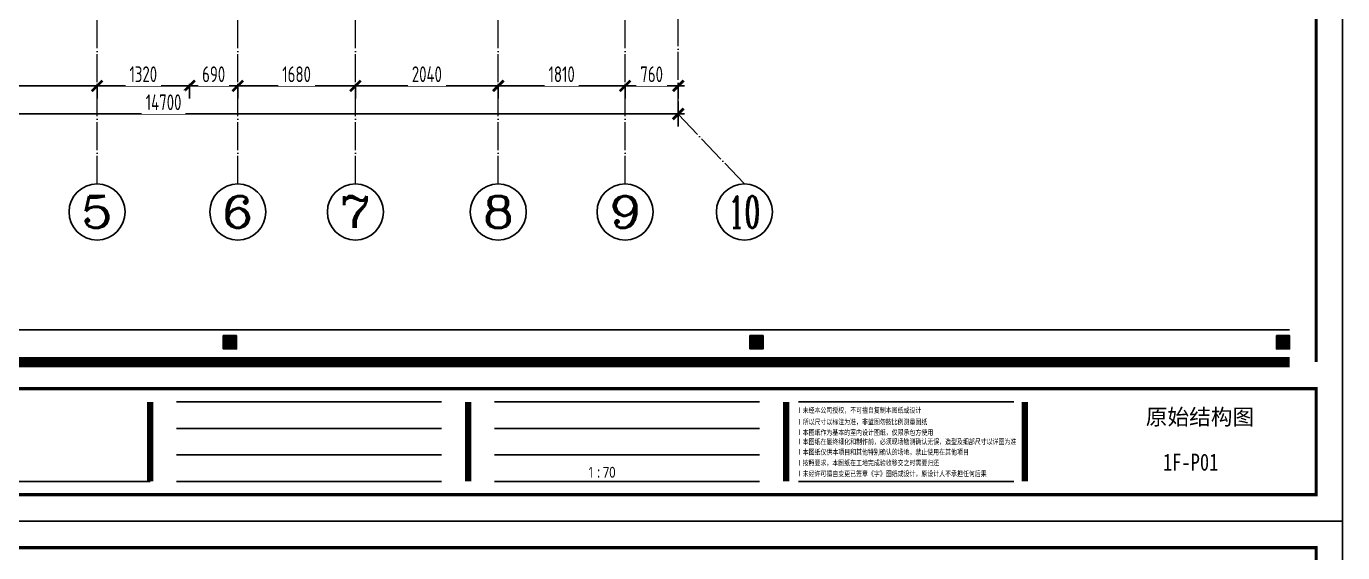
# Model space of a CAD drawing. Header units: inches. Extents: x -50945 to 250244, y -404780 to 18493.
# Drawn here: x 59700 to 78499, y -49384 to -41871 of the extents above; entities that cross this region are included whole.
import ezdxf
from ezdxf.enums import TextEntityAlignment as Align

# ---------------------------------------------------------------- set-up
doc = ezdxf.new("R2010")
doc.units = ezdxf.units.IN
doc.header["$MEASUREMENT"] = 0
doc.linetypes.add('DOTE', pattern=[2.42, 2, -0.2, 0.02, -0.2])
for name, color, linetype in [('0 @ 1 (1)', 7, 'Continuous'), ('15开关布置图-YJ', 2, 'Continuous'), ('AXIS', 1, 'Continuous'), ('AXIS_TEXT', 7, 'Continuous'), ('A图框', 7, 'Continuous'), ('D-ARCHI', 250, 'Continuous'), ('外标注', 50, 'Continuous')]:
    doc.layers.add(name, color=color, linetype=linetype)
doc.styles.add('04.YBC-外标注3.0', font='', dxfattribs={"width": 0.8, "height": 3})
doc.styles.add('05.YBC-内标注2.5', font='', dxfattribs={"width": 0.8, "height": 2.5})
doc.styles.add('_TCH_AXIS', font='COMPLEX', dxfattribs={"bigfont": 'GBCBIG'})
doc.styles.add('COMPLEX', font='COMPLEX')
doc.styles.add('HBA-DIMT', font='ARCHS.SHX', dxfattribs={"width": 0.8})
doc.styles.get("Standard").update_dxf_attribs({"font": 'Arial.ttf'})
doc.styles.add('宋体', font='', dxfattribs={"width": 0.8})
doc.styles.get('04.YBC-外标注3.0').set_extended_font_data('SimSun')
doc.styles.get('05.YBC-内标注2.5').set_extended_font_data('SimSun')
doc.styles.get('宋体').set_extended_font_data('SimSun')
doc.dimstyles.new('HBA_40', dxfattribs={"dimscale": 50, "dimtxt": 2.5, "dimasz": 0.1, "dimexe": 2, "dimexo": 2.5, "dimgap": 0.6, "dimtad": 1, "dimdec": 0, "dimrnd": 5, "dimzin": 0, "dimtxsty": 'HBA-DIMT', "dimblk": 'HBA_DIMENSION_TICK', "dimblk1": 'HBA_DIMENSION_TICK', "dimblk2": 'HBA_DIMENSION_TICK', "dimcen": 0.125, "dimclrd": 44, "dimclre": 44, "dimclrt": 2, "dimadec": 0, "dimazin": 0, "dimtfac": 1, "dimtdec": 0, "dimtix": 1, "dimtmove": 1, "dimatfit": 3, "dimldrblk": 'HBA_Leader_Dot', "dimfxl": 0, "dimtvp": 1, "dimtfill": 1, "dimtolj": 1, "dimtzin": 0, "dimarcsym": 0})

# ---------------------------------------------------------------- blocks, each defined once
blk = doc.blocks.new('HBA_DIMENSION_TICK')
at = {"color": 0, "linetype": 'ByBlock'}
for p, q in [((-10, 0), (0, 0)), ((0, 0), (10, 0))]:
    blk.add_line(p, q, dxfattribs=at)
at = {"color": 50, "linetype": 'ByBlock'}
blk.add_solid([(-10, -7), (-7, -10), (7, 10), (10, 7)], dxfattribs=at)
blk = doc.blocks.new('*D138')
at = {"layer": 'Defpoints', "color": 0, "transparency": 16777216}
for p in [(57900, -42466), (60710, -42466), (60710, -42721)]:
    blk.add_point(p, dxfattribs=at)
at = {"layer": '外标注', "color": 44, "lineweight": -2, "transparency": 16777216}
for p, q in [((57900, -42691), (57900, -42901)), ((57909, -42721), (60701, -42721)), ((60710, -42691), (60710, -42901))]:
    blk.add_line(p, q, dxfattribs=at)
at = {"layer": '外标注', "color": 44, "lineweight": -2, "transparency": 16777216, "xscale": 9, "yscale": 9, "zscale": 9, "rotation": 180}
blk.add_blockref('HBA_DIMENSION_TICK', (57900, -42721), dxfattribs=at)
at = {"layer": '外标注', "color": 44, "lineweight": -2, "transparency": 16777216, "xscale": 9, "yscale": 9, "zscale": 9}
blk.add_blockref('HBA_DIMENSION_TICK', (60710, -42721), dxfattribs=at)
at = {"layer": '外标注', "color": 2, "transparency": 16777216, "insert": (59305, -42555), "char_height": 225, "attachment_point": 5, "style": 'HBA-DIMT', "bg_fill": 3, "box_fill_scale": 1.25, "bg_fill_color": 256, "bg_fill_true_color": 13158600, "bg_fill_transparency": 0}
blk.add_mtext('\\A1;2810', dxfattribs=at)
blk = doc.blocks.new('HBA_Leader_Dot')
at = {"color": 0, "linetype": 'ByBlock'}
blk.add_line((-5, 0), (-10, 0), dxfattribs=at)
at = {"color": 0, "linetype": 'ByBlock', "const_width": 5}
blk.add_lwpolyline([(-2.5, 0, 1), (2.5, 0, 1)], format="xyb", close=True, dxfattribs=at)
blk = doc.blocks.new('*D139')
at = {"layer": 'Defpoints', "color": 0, "transparency": 16777216}
for p in [(60710, -42466), (62030, -42466), (62030, -42721)]:
    blk.add_point(p, dxfattribs=at)
at = {"layer": '外标注', "color": 44, "lineweight": -2, "transparency": 16777216}
for p, q in [((60710, -42691), (60710, -42901)), ((60719, -42721), (62021, -42721)), ((62030, -42691), (62030, -42901))]:
    blk.add_line(p, q, dxfattribs=at)
at = {"layer": '外标注', "color": 44, "lineweight": -2, "transparency": 16777216, "xscale": 9, "yscale": 9, "zscale": 9, "rotation": 180}
blk.add_blockref('HBA_DIMENSION_TICK', (60710, -42721), dxfattribs=at)
at = {"layer": '外标注', "color": 44, "lineweight": -2, "transparency": 16777216, "xscale": 9, "yscale": 9, "zscale": 9}
blk.add_blockref('HBA_DIMENSION_TICK', (62030, -42721), dxfattribs=at)
at = {"layer": '外标注', "color": 2, "transparency": 16777216, "insert": (61370, -42555), "char_height": 225, "attachment_point": 5, "style": 'HBA-DIMT', "bg_fill": 3, "box_fill_scale": 1.25, "bg_fill_color": 256, "bg_fill_true_color": 13158600, "bg_fill_transparency": 0}
blk.add_mtext('\\A1;1320', dxfattribs=at)
blk = doc.blocks.new('*D140')
at = {"layer": 'Defpoints', "color": 0, "transparency": 16777216}
for p in [(62030, -42466), (62720, -42466), (62720, -42721)]:
    blk.add_point(p, dxfattribs=at)
at = {"layer": '外标注', "color": 44, "lineweight": -2, "transparency": 16777216}
for p, q in [((62030, -42691), (62030, -42901)), ((62039, -42721), (62711, -42721)), ((62720, -42691), (62720, -42901))]:
    blk.add_line(p, q, dxfattribs=at)
at = {"layer": '外标注', "color": 44, "lineweight": -2, "transparency": 16777216, "xscale": 9, "yscale": 9, "zscale": 9, "rotation": 180}
blk.add_blockref('HBA_DIMENSION_TICK', (62030, -42721), dxfattribs=at)
at = {"layer": '外标注', "color": 44, "lineweight": -2, "transparency": 16777216, "xscale": 9, "yscale": 9, "zscale": 9}
blk.add_blockref('HBA_DIMENSION_TICK', (62720, -42721), dxfattribs=at)
at = {"layer": '外标注', "color": 2, "transparency": 16777216, "insert": (62375, -42555), "char_height": 225, "attachment_point": 5, "style": 'HBA-DIMT', "bg_fill": 3, "box_fill_scale": 1.25, "bg_fill_color": 256, "bg_fill_true_color": 13158600, "bg_fill_transparency": 0}
blk.add_mtext('\\A1;690', dxfattribs=at)
blk = doc.blocks.new('*D141')
at = {"layer": 'Defpoints', "color": 0, "transparency": 16777216}
for p in [(62720, -42466), (64400, -42466), (64400, -42721)]:
    blk.add_point(p, dxfattribs=at)
at = {"layer": '外标注', "color": 44, "lineweight": -2, "transparency": 16777216}
for p, q in [((62720, -42691), (62720, -42901)), ((62729, -42721), (64391, -42721)), ((64400, -42691), (64400, -42901))]:
    blk.add_line(p, q, dxfattribs=at)
at = {"layer": '外标注', "color": 44, "lineweight": -2, "transparency": 16777216, "xscale": 9, "yscale": 9, "zscale": 9, "rotation": 180}
blk.add_blockref('HBA_DIMENSION_TICK', (62720, -42721), dxfattribs=at)
at = {"layer": '外标注', "color": 44, "lineweight": -2, "transparency": 16777216, "xscale": 9, "yscale": 9, "zscale": 9}
blk.add_blockref('HBA_DIMENSION_TICK', (64400, -42721), dxfattribs=at)
at = {"layer": '外标注', "color": 2, "transparency": 16777216, "insert": (63560, -42555), "char_height": 225, "attachment_point": 5, "style": 'HBA-DIMT', "bg_fill": 3, "box_fill_scale": 1.25, "bg_fill_color": 256, "bg_fill_true_color": 13158600, "bg_fill_transparency": 0}
blk.add_mtext('\\A1;1680', dxfattribs=at)
blk = doc.blocks.new('*D142')
at = {"layer": 'Defpoints', "color": 0, "transparency": 16777216}
for p in [(64400, -42466), (66440, -42466), (66440, -42721)]:
    blk.add_point(p, dxfattribs=at)
at = {"layer": '外标注', "color": 44, "lineweight": -2, "transparency": 16777216}
for p, q in [((64400, -42691), (64400, -42901)), ((64409, -42721), (66431, -42721)), ((66440, -42691), (66440, -42901))]:
    blk.add_line(p, q, dxfattribs=at)
at = {"layer": '外标注', "color": 44, "lineweight": -2, "transparency": 16777216, "xscale": 9, "yscale": 9, "zscale": 9, "rotation": 180}
blk.add_blockref('HBA_DIMENSION_TICK', (64400, -42721), dxfattribs=at)
at = {"layer": '外标注', "color": 44, "lineweight": -2, "transparency": 16777216, "xscale": 9, "yscale": 9, "zscale": 9}
blk.add_blockref('HBA_DIMENSION_TICK', (66440, -42721), dxfattribs=at)
at = {"layer": '外标注', "color": 2, "transparency": 16777216, "insert": (65420, -42555), "char_height": 225, "attachment_point": 5, "style": 'HBA-DIMT', "bg_fill": 3, "box_fill_scale": 1.25, "bg_fill_color": 256, "bg_fill_true_color": 13158600, "bg_fill_transparency": 0}
blk.add_mtext('\\A1;2040', dxfattribs=at)
blk = doc.blocks.new('*D143')
at = {"layer": 'Defpoints', "color": 0, "transparency": 16777216}
for p in [(66440, -42466), (68250, -42466), (68250, -42721)]:
    blk.add_point(p, dxfattribs=at)
at = {"layer": '外标注', "color": 44, "lineweight": -2, "transparency": 16777216}
for p, q in [((66440, -42691), (66440, -42901)), ((66449, -42721), (68241, -42721)), ((68250, -42691), (68250, -42901))]:
    blk.add_line(p, q, dxfattribs=at)
at = {"layer": '外标注', "color": 44, "lineweight": -2, "transparency": 16777216, "xscale": 9, "yscale": 9, "zscale": 9, "rotation": 180}
blk.add_blockref('HBA_DIMENSION_TICK', (66440, -42721), dxfattribs=at)
at = {"layer": '外标注', "color": 44, "lineweight": -2, "transparency": 16777216, "xscale": 9, "yscale": 9, "zscale": 9}
blk.add_blockref('HBA_DIMENSION_TICK', (68250, -42721), dxfattribs=at)
at = {"layer": '外标注', "color": 2, "transparency": 16777216, "insert": (67345, -42555), "char_height": 225, "attachment_point": 5, "style": 'HBA-DIMT', "bg_fill": 3, "box_fill_scale": 1.25, "bg_fill_color": 256, "bg_fill_true_color": 13158600, "bg_fill_transparency": 0}
blk.add_mtext('\\A1;1810', dxfattribs=at)
blk = doc.blocks.new('*D144')
at = {"layer": 'Defpoints', "color": 0, "transparency": 16777216}
for p in [(68250, -42466), (69010, -42466), (69010, -42721)]:
    blk.add_point(p, dxfattribs=at)
at = {"layer": '外标注', "color": 44, "lineweight": -2, "transparency": 16777216}
for p, q in [((68250, -42691), (68250, -42901)), ((68259, -42721), (69001, -42721)), ((69010, -42691), (69010, -42901))]:
    blk.add_line(p, q, dxfattribs=at)
at = {"layer": '外标注', "color": 44, "lineweight": -2, "transparency": 16777216, "xscale": 9, "yscale": 9, "zscale": 9, "rotation": 180}
blk.add_blockref('HBA_DIMENSION_TICK', (68250, -42721), dxfattribs=at)
at = {"layer": '外标注', "color": 44, "lineweight": -2, "transparency": 16777216, "xscale": 9, "yscale": 9, "zscale": 9}
blk.add_blockref('HBA_DIMENSION_TICK', (69010, -42721), dxfattribs=at)
at = {"layer": '外标注', "color": 2, "transparency": 16777216, "insert": (68630, -42555), "char_height": 225, "attachment_point": 5, "style": 'HBA-DIMT', "bg_fill": 3, "box_fill_scale": 1.25, "bg_fill_color": 256, "bg_fill_true_color": 13158600, "bg_fill_transparency": 0}
blk.add_mtext('\\A1;760', dxfattribs=at)
blk = doc.blocks.new('*D145')
at = {"layer": 'Defpoints', "color": 0, "transparency": 16777216}
for p in [(54310, -42721), (69010, -42721), (69010, -43121)]:
    blk.add_point(p, dxfattribs=at)
at = {"layer": '外标注', "color": 44, "lineweight": -2, "transparency": 16777216}
for p, q in [((54310, -42946), (54310, -43301)), ((69010, -42946), (69010, -43301)), ((54319, -43121), (69001, -43121))]:
    blk.add_line(p, q, dxfattribs=at)
at = {"layer": '外标注', "color": 44, "lineweight": -2, "transparency": 16777216, "xscale": 9, "yscale": 9, "zscale": 9, "rotation": 180}
blk.add_blockref('HBA_DIMENSION_TICK', (54310, -43121), dxfattribs=at)
at = {"layer": '外标注', "color": 44, "lineweight": -2, "transparency": 16777216, "xscale": 9, "yscale": 9, "zscale": 9}
blk.add_blockref('HBA_DIMENSION_TICK', (69010, -43121), dxfattribs=at)
at = {"layer": '外标注', "color": 2, "transparency": 16777216, "insert": (61660, -42955), "char_height": 225, "attachment_point": 5, "style": 'HBA-DIMT', "bg_fill": 3, "box_fill_scale": 1.25, "bg_fill_color": 256, "bg_fill_true_color": 13158600, "bg_fill_transparency": 0}
blk.add_mtext('\\A1;14700', dxfattribs=at)
blk = doc.blocks.new('_AXISO')
blk.add_circle((0, 0), 0.5)
at = {"layer": 'AXIS_TEXT', "style": 'COMPLEX', "width": 1.041667}
blk.add_attdef('A', text='', height=0.56, dxfattribs=at).set_placement((-0.25, -0.28), (0.25, -0.28), align=Align.FIT)
blk = doc.blocks.new('gegeg')
at = {"layer": 'A图框'}
h = blk.add_hatch(color=256, dxfattribs=at)
h.dxf.hatch_style = 1
h.paths.add_polyline_path([(147800, -57733), (147975, -57733), (147975, -57558), (147800, -57558)])
h = blk.add_hatch(color=256, dxfattribs=at)
h.dxf.hatch_style = 1
h.paths.add_polyline_path([(154931, -57558), (154756, -57558), (154756, -57733), (154931, -57733)])
h = blk.add_hatch(color=256, dxfattribs=at)
h.dxf.hatch_style = 1
h.paths.add_polyline_path([(161887, -57558), (161712, -57558), (161712, -57733), (161887, -57733)])
for p, q in [((133887, -57482), (161887, -57482)), ((147184, -58433), (150684, -58433)), ((151384, -58433), (154884, -58433)), ((155398, -58433), (158242, -58433)), ((147184, -58783), (150684, -58783)), ((151384, -58783), (154884, -58783)), ((147184, -59133), (150684, -59133)), ((151384, -59133), (154884, -59133)), ((138761, -59483), (146834, -59483)), ((147184, -59483), (150684, -59483)), ((151384, -59483), (154884, -59483)), ((155398, -59483), (158242, -59483))]:
    blk.add_line(p, q, dxfattribs=at)
for points in [[(162587, -39218), (162587, -60008), (133187, -60008), (133187, -39218)], [(147975, -57558), (147800, -57558), (147800, -57733), (147975, -57733)], [(154756, -57558), (154931, -57558), (154931, -57733), (154756, -57733)], [(161712, -57558), (161887, -57558), (161887, -57733), (161712, -57733)]]:
    blk.add_lwpolyline(points, close=True, dxfattribs=at)
for points, const_width in [([(133537, -40125), (133537, -39568), (162237, -39568), (162237, -57908)], 42), ([(161887, -57908), (133887, -57908)], 140), ([(146834, -58433), (146834, -59483)], 84), ([(151034, -58433), (151034, -59483)], 84), ([(155234, -58433), (155234, -59483)], 84), ([(158387, -58433), (158387, -59483)], 84)]:
    blk.add_lwpolyline(points, dxfattribs=dict(at, const_width=const_width))
at = {"layer": 'A图框', "const_width": 42}
blk.add_lwpolyline([(133537, -58258), (162237, -58258), (162237, -59658), (133537, -59658)], close=True, dxfattribs=at)
at = {"layer": '0 @ 1 (1)', "insert": (152579, -59363), "char_height": 175, "width": 3199.54, "attachment_point": 4, "style": '05.YBC-内标注2.5'}
blk.add_mtext('{\\fMicrosoft YaHei|b0|i0|c134|p34;\\H0.8x; 1 : 70}', dxfattribs=at)
at = {"layer": 'A图框', "char_height": 70, "attachment_point": 1, "style": '04.YBC-外标注3.0'}
for s, width, insert in [('{\\fArial Unicode MS|b0|i0|c134|p0;l 未经本公司授权，不可擅自复制本图纸或设计}', 1842.18, (155405, -58508)), ('{\\fArial Unicode MS|b0|i0|c134|p0;l 所以尺寸以标注为准，非蓝图勿按比例测量图纸}', 1906.2, (155405, -58662)), ('{\\fArial Unicode MS|b0|i0|c134|p0;l 本图纸作为基本的室内设计图纸，仅限承包方使用}', 2550.12, (155405, -58801)), ('{\\fArial Unicode MS|b0|i0|c134|p0;l 本图纸在最终细化和制作前，必须现场勘测确认无误，造型及细部尺寸以详图为准}', 3701.19, (155405, -58923)), ('{\\fArial Unicode MS|b0|i0|c134|p0;l 本图纸仅供本项目和其他特别确认的场地，禁止使用在其他项目}', 3008.74, (155405, -59060)), ('{\\fArial Unicode MS|b0|i0|c134|p0;l 按照要求，本图纸在工地完成验收移交之时需要归还}', 1941.8, (155405, -59203)), ('{\\fArial Unicode MS|b0|i0|c134|p0;l 未经许可擅自变更已签章《字》图纸或设计，原设计人不承担任何后果}', 3026.66, (155405, -59346))]:
    blk.add_mtext_dynamic_manual_height_columns(s, width=width, gutter_width=1, heights=[0], dxfattribs=dict(at, insert=insert))

msp = doc.modelspace()

# ---------------------------------------------------------------- block references
at = {"layer": '15开关布置图-YJ', "color": 2, "xscale": 1.081091401797356, "yscale": 1.081091401797356, "zscale": 1.081091401797356}
msp.add_blockref('gegeg', (-97273.12, -6536.35), dxfattribs=at)
at = {"layer": 'AXIS'}
ref = msp.add_blockref('_AXISO', (60709.56, -44521.01), dxfattribs=dict(at, xscale=800, yscale=800, zscale=800))
ref.add_attrib('A', '5', dxfattribs={"layer": 'AXIS_TEXT', "height": 452.55, "style": '_TCH_AXIS', "width": 1.5}).set_placement((60483.29, -44747.28), (60935.84, -44747.28), align=Align.FIT)
ref = msp.add_blockref('_AXISO', (62719.56, -44521.01), dxfattribs=dict(at, xscale=800, yscale=800, zscale=800))
ref.add_attrib('A', '6', dxfattribs={"layer": 'AXIS_TEXT', "height": 452.55, "style": '_TCH_AXIS', "width": 1.5}).set_placement((62493.29, -44747.28), (62945.84, -44747.28), align=Align.FIT)
ref = msp.add_blockref('_AXISO', (64399.56, -44521.01), dxfattribs=dict(at, xscale=800, yscale=800, zscale=800))
ref.add_attrib('A', '7', dxfattribs={"layer": 'AXIS_TEXT', "height": 452.55, "style": '_TCH_AXIS', "width": 1.5}).set_placement((64173.29, -44747.28), (64625.84, -44747.28), align=Align.FIT)
ref = msp.add_blockref('_AXISO', (66439.56, -44521.01), dxfattribs=dict(at, xscale=800, yscale=800, zscale=800))
ref.add_attrib('A', '8', dxfattribs={"layer": 'AXIS_TEXT', "height": 452.55, "style": '_TCH_AXIS', "width": 1.5}).set_placement((66213.29, -44747.28), (66665.84, -44747.28), align=Align.FIT)
ref = msp.add_blockref('_AXISO', (68249.86, -44521.01), dxfattribs=dict(at, xscale=800, yscale=800, zscale=800))
ref.add_attrib('A', '9', dxfattribs={"layer": 'AXIS_TEXT', "height": 452.55, "style": '_TCH_AXIS', "width": 1.5}).set_placement((68023.59, -44747.28), (68476.14, -44747.28), align=Align.FIT)
ref = msp.add_blockref('_AXISO', (69954.53, -44521.01), dxfattribs=dict(at, xscale=800, yscale=800, zscale=800))
ref.add_attrib('A', '10', dxfattribs={"layer": 'AXIS_TEXT', "height": 452.548, "style": '_TCH_AXIS', "width": 0.724138}).set_placement((69728.26, -44747.28), (70180.81, -44747.28), align=Align.FIT)

# ---------------------------------------------------------------- texts
at = {"color": 253, "insert": (75932.58, -47970.23), "char_height": 242.1645, "attachment_point": 1, "style": '宋体'}
msp.add_mtext_dynamic_manual_height_columns('{\\fSimSun|b0|i0|c134|p2;1F-P01}', width=66.2668, gutter_width=16.21, heights=[0], dxfattribs=at)
at = {"layer": 'A图框', "insert": (75686.62, -47332.32), "char_height": 227.0292, "attachment_point": 1}
msp.add_mtext_dynamic_manual_height_columns('{\\fSimSun|b0|i0|c134|p2;原始结构图}', width=2770.8358, gutter_width=16.21, heights=[0], dxfattribs=at)

# ---------------------------------------------------------------- dimensions: what is measured, and where the dimension line sits
at = {"layer": '外标注'}
dim = msp.add_linear_dim(base=(60709.56, -42721.01), p1=(57899.56, -42465.97), p2=(60709.56, -42465.97), dimstyle='HBA_40', override={"dimscale": 90, "dimfxl": 200, "dimfxlon": 1}, dxfattribs=at)
dim.commit()
dim.dimension.update_dxf_attribs({"geometry": '*D138', "text_midpoint": (59304.56, -42554.51)})

# ---------------------------------------------------------------- next in the draw order: dimensions: what is measured, and where the dimension line sits
dim = msp.add_linear_dim(base=(62029.56, -42721.01), p1=(60709.56, -42465.97), p2=(62029.56, -42465.97), dimstyle='HBA_40', override={"dimscale": 90, "dimfxl": 200, "dimfxlon": 1}, dxfattribs=at)
dim.commit()
dim.dimension.update_dxf_attribs({"geometry": '*D139', "text_midpoint": (61369.56, -42554.51)})

# ---------------------------------------------------------------- next in the draw order: dimensions: what is measured, and where the dimension line sits
dim = msp.add_linear_dim(base=(62719.56, -42721.01), p1=(62029.56, -42465.97), p2=(62719.56, -42465.97), dimstyle='HBA_40', override={"dimscale": 90, "dimfxl": 200, "dimfxlon": 1}, dxfattribs=at)
dim.commit()
dim.dimension.update_dxf_attribs({"geometry": '*D140', "text_midpoint": (62374.56, -42554.51)})

# ---------------------------------------------------------------- next in the draw order: dimensions: what is measured, and where the dimension line sits
dim = msp.add_linear_dim(base=(64399.56, -42721.01), p1=(62719.56, -42465.97), p2=(64399.56, -42465.97), dimstyle='HBA_40', override={"dimscale": 90, "dimfxl": 200, "dimfxlon": 1}, dxfattribs=at)
dim.commit()
dim.dimension.update_dxf_attribs({"geometry": '*D141', "text_midpoint": (63559.56, -42554.51)})

# ---------------------------------------------------------------- next in the draw order: dimensions: what is measured, and where the dimension line sits
dim = msp.add_linear_dim(base=(66439.56, -42721.01), p1=(64399.56, -42465.97), p2=(66439.56, -42465.97), dimstyle='HBA_40', override={"dimscale": 90, "dimfxl": 200, "dimfxlon": 1}, dxfattribs=at)
dim.commit()
dim.dimension.update_dxf_attribs({"geometry": '*D142', "text_midpoint": (65419.56, -42554.51)})

# ---------------------------------------------------------------- next in the draw order: dimensions: what is measured, and where the dimension line sits
dim = msp.add_linear_dim(base=(68249.86, -42721.01), p1=(66439.56, -42465.97), p2=(68249.86, -42465.97), dimstyle='HBA_40', override={"dimscale": 90, "dimfxl": 200, "dimfxlon": 1}, dxfattribs=at)
dim.commit()
dim.dimension.update_dxf_attribs({"geometry": '*D143', "text_midpoint": (67344.71, -42554.51)})

# ---------------------------------------------------------------- next in the draw order: dimensions: what is measured, and where the dimension line sits
dim = msp.add_linear_dim(base=(69009.86, -42721.01), p1=(68249.86, -42465.97), p2=(69009.86, -42465.97), dimstyle='HBA_40', override={"dimscale": 90, "dimfxl": 200, "dimfxlon": 1}, dxfattribs=at)
dim.commit()
dim.dimension.update_dxf_attribs({"geometry": '*D144', "text_midpoint": (68629.86, -42554.51)})

# ---------------------------------------------------------------- next in the draw order: dimensions: what is measured, and where the dimension line sits
dim = msp.add_linear_dim(base=(69009.86, -43121.01), p1=(54309.86, -42721.01), p2=(69009.86, -42721.01), dimstyle='HBA_40', override={"dimscale": 90, "dimfxl": 200, "dimfxlon": 1}, dxfattribs=at)
dim.commit()
dim.dimension.update_dxf_attribs({"geometry": '*D145', "text_midpoint": (61659.86, -42954.51)})

# ---------------------------------------------------------------- next in the draw order: linework, layer by layer
at = {"layer": 'D-ARCHI', "color": 251, "linetype": 'DOTE', "lineweight": 5, "ltscale": 200}
for p, q in [((62719.56, -44121.01), (62719.56, -29172.43)), ((64399.56, -44121.01), (64399.56, -29172.43)), ((69009.86, -43121.01), (69009.86, -29172.43)), ((68249.86, -44121.01), (68249.86, -36592.68)), ((60709.56, -44121.01), (60709.56, -37792.68)), ((66439.56, -44121.01), (66439.56, -39382.68)), ((69009.86, -43123.51), (69954.53, -44121.01))]:
    msp.add_line(p, q, dxfattribs=at)

# ---------------------------------------------------------------- next in the draw order: block references
at = {"layer": '15开关布置图-YJ', "color": 2, "xscale": 1.081091401797356, "yscale": 1.081091401797356, "zscale": 1.081091401797356}
msp.add_blockref('gegeg', (-97273.12, 15939.54), dxfattribs=at)

doc.saveas('drawing.dxf')
